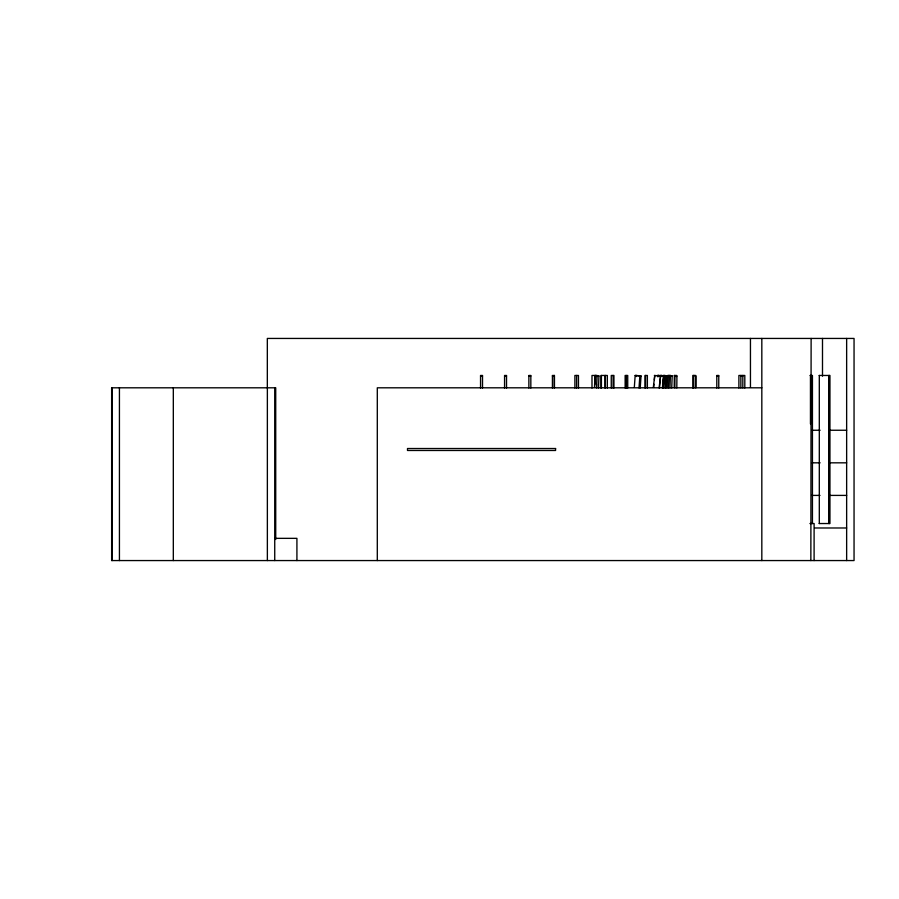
<?xml version="1.0" encoding="UTF-8"?>
<svg xmlns="http://www.w3.org/2000/svg" width="899" height="899" viewBox="0 0 899 899"><rect width="100%" height="100%" fill="white"/><g stroke="black" fill="none" stroke-linecap="round" stroke-linejoin="round"><path stroke-width="1.35" d="M554.391 375.467L554.391 388.031L554.391 375.467L552.424 375.467L552.424 388.031M601.409 388.031L601.409 375.467M693.826 387.952L693.736 375.467L695.804 375.984L695.792 387.952M695.68 387.424L695.702 375.467L692.781 375.467L692.781 388.031M674.228 387.424L674.34 375.467L676.295 375.467L676.925 375.984L676.812 387.952M674.857 387.952L674.969 375.984L674.34 375.467M676.284 376.546L676.295 375.467M594.531 387.424L594.924 375.467L598.925 375.984L598.532 387.952M596.397 386.334L596.464 384.165M596.711 376.546L596.745 375.467L591.991 375.467L591.991 388.031M596.711 387.952L597.105 375.984M667.867 376.546L667.912 375.467L670.598 375.467M669.654 376.546L669.699 375.467L672.182 375.984L671.733 387.952M669.957 387.952L670.407 375.984L667.912 375.467M663.496 376.546L663.563 375.467L669.137 375.984L668.384 387.952M664.889 376.546L664.957 375.467M666.991 387.952L667.743 375.984L669.137 375.984M634.323 387.424L635.166 375.467L636.357 375.467L641.054 375.984L640.212 387.952M636.278 376.546L636.357 375.467M639.009 387.952L639.852 375.984L641.054 375.984M660.428 376.546L660.518 375.467L666.698 375.984L665.743 387.952M661.259 376.546L661.349 375.467M664.912 387.952L665.867 375.984L666.698 375.984M653.315 387.424L654.742 375.467L654.36 379.816M653.697 387.424L653.978 384.165M658.169 376.546L658.54 375.467L658.45 376.546M659.113 387.952L660.54 375.984L659.495 387.952M663.057 387.952L664.395 375.984L663.35 387.952M657.484 376.546L657.585 375.467L663.9 375.984L662.81 387.952M657.675 376.546L657.765 375.467M657.866 376.546L657.978 375.467M662.439 387.952L662.732 384.682M663.013 381.423L663.496 375.984M662.619 387.952L662.911 384.682M663.001 383.603L663.676 375.984M810.066 375.467L812.438 375.467L812.438 523.533M819.18 375.467L829.946 375.467L829.946 523.533L819.18 523.533M480.549 375.984L482.516 375.984M504.564 375.984L506.53 375.984M528.87 375.984L530.837 375.984M552.424 375.984L554.391 375.984M670.407 375.984L672.182 375.984M674.969 375.984L676.925 375.984M716.795 375.984L718.762 375.984M740.866 375.984L742.832 375.984M761.824 387.806L377.299 387.806L377.299 560.56M811.752 430.25L820.124 430.25M829.901 430.25L846.644 430.25M811.561 462.828L820.124 462.828M829.811 462.828L846.644 462.828M811.561 495.405L819.978 495.405M829.811 495.405L846.644 495.405M809.932 523.533L814.101 523.533L814.101 560.56M814.606 527.983L846.644 527.983M274.734 538.344L296.917 538.344L296.917 560.56M658.259 375.467L664.395 375.984M654.36 375.467L660.54 375.984M660.518 375.467L665.867 375.984M635.166 375.467L639.852 375.984M663.563 375.467L667.743 375.984M596.745 375.467L598.925 375.984M846.644 338.44L846.644 560.56M829.159 375.467L829.159 523.533M829.035 375.467L829.035 523.533M822.495 338.44L822.495 376.164M819.304 375.467L819.304 523.533M811.123 338.44L810.853 560.56M810.46 375.467L810.46 423.946M761.824 338.44L761.824 560.56M750.451 338.44L750.451 387.334M744.81 388.031L744.81 375.467L738.888 375.467L738.888 388.031M742.832 375.467L742.832 387.952M740.866 375.467L740.866 387.952M718.762 388.031L718.762 375.467L716.795 375.467L716.795 388.031M647.37 388.031L647.37 375.467L644.999 375.467L644.999 388.031M645.572 375.467L645.572 388.031M627.727 388.031L627.727 375.467L625.142 375.467L625.142 388.031M626.333 375.467L626.333 388.031M613.938 388.031L613.938 375.467L611.264 375.467L611.264 388.031M613.096 375.467L613.096 388.031M607.342 388.031L607.342 375.467L601.015 375.467L601.015 388.031M605.398 375.467L605.398 388.031M605.016 375.467L605.016 388.031M595.486 375.467L595.486 383.839M578.462 388.031L578.462 375.467L574.888 375.467L574.888 388.031M576.63 375.467L576.63 388.031M530.837 388.031L530.837 375.467L528.87 375.467L528.87 388.031M506.53 388.031L506.53 375.467L504.564 375.467L504.564 388.031M482.516 388.031L482.516 375.467L480.549 375.467L480.549 388.031M275.723 539.49L275.723 387.806L111.633 387.806L111.633 560.56L854.05 560.56L854.05 338.44L267.329 338.44L267.329 387.334M274.734 387.806L274.734 560.56M267.363 387.806L267.363 560.56M173.316 387.806L173.316 560.56M119.432 387.806L119.432 560.56M112.038 387.806L112.038 560.56M555.571 448.522L407.494 448.522L407.494 450.478L555.571 450.478L555.571 448.522"/></g></svg>
